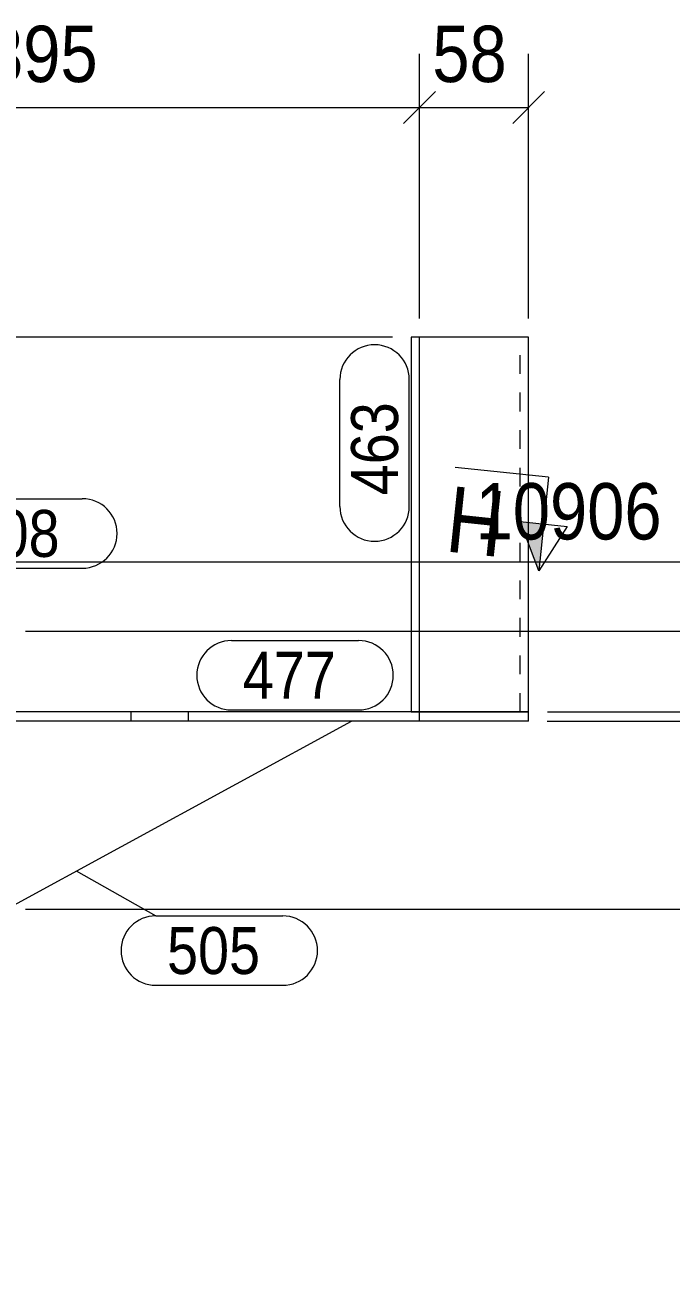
# Model space of a CAD drawing. Header units: millimetres. Extents: x 2 to 825, y 1 to 579.
# Drawn here: x 354.6 to 389, y 452.1 to 518.4 of the extents above; entities that cross this region are included whole.
import ezdxf

# ---------------------------------------------------------------- set-up
doc = ezdxf.new("R2010")
doc.units = ezdxf.units.MM
doc.linetypes.add('XKITLINE00', pattern=[0])
doc.linetypes.add('XKITLINE01', pattern=[4, 1, -1, 1, -1])
for name, color, linetype, lineweight in [('Dimensions', 7, 'Continuous', 0), ('Part', 2, 'Continuous', 0), ('PartMark', 7, 'Continuous', 0), ('Section', 6, 'Continuous', 0)]:
    doc.layers.add(name, color=color, linetype=linetype, lineweight=lineweight)
doc.styles.add('ARIAL', font='ARIAL.TTF')

# ---------------------------------------------------------------- blocks, each defined once
blk = doc.blocks.new('*A29')
at = {"layer": 'Part', "color": 2, "linetype": 'XKITLINE00', "lineweight": 0}
for p, q in [((381.456, 481.822), (353.663, 481.822)), ((360.295, 481.322), (360.295, 481.822)), ((375.656, 481.322), (375.656, 481.822)), ((381.456, 481.322), (381.456, 481.822)), ((381.456, 481.322), (353.663, 481.322))]:
    blk.add_line(p, q, dxfattribs=at)
at = {"layer": 'Part', "color": 7, "linetype": 'XKITLINE01', "lineweight": 0}
for p, q in [((353.663, 481.822), (353.663, 481.322)), ((353.663, 481.322), (353.663, 481.822)), ((363.359, 481.322), (363.359, 481.822))]:
    blk.add_line(p, q, dxfattribs=at)
blk = doc.blocks.new('*A30')
at = {"layer": 'Part', "color": 7, "linetype": 'XKITLINE01', "lineweight": 0}
for p, q in [((372.028, 481.323), (353.663, 481.322)), ((353.663, 481.322), (353.663, 471.322)), ((372.027, 481.322), (372.028, 481.323)), ((372.028, 481.323), (372.027, 481.322))]:
    blk.add_line(p, q, dxfattribs=at)
at = {"layer": 'Part', "color": 2, "linetype": 'XKITLINE00', "lineweight": 0}
blk.add_line((353.663, 471.322), (372.027, 481.322), dxfattribs=at)
blk = doc.blocks.new('*A31')
at = {"layer": 'Part', "color": 2, "linetype": 'XKITLINE00', "lineweight": 0}
for p, q in [((381.461, 501.772), (375.209, 501.772)), ((375.209, 501.772), (375.209, 481.822)), ((375.656, 481.822), (375.656, 501.772)), ((381.461, 481.822), (381.461, 501.772)), ((375.209, 481.822), (381.461, 481.822))]:
    blk.add_line(p, q, dxfattribs=at)
at = {"layer": 'Part', "color": 7, "linetype": 'XKITLINE01', "lineweight": 0}
blk.add_line((381.014, 481.822), (381.014, 501.772), dxfattribs=at)
blk = doc.blocks.new('*A161')
at = {"layer": 'Dimensions', "color": 7, "linetype": 'XKITLINE00', "lineweight": 0}
blk.add_line((374.209, 501.772), (202.894, 501.772), dxfattribs=at)
blk = doc.blocks.new('*A184')
at = {"layer": 'Dimensions', "color": 7, "linetype": 'XKITLINE00', "lineweight": 0}
for p, q in [((439.315, 472.171), (441.012, 470.474)), ((354.663, 471.322), (442.563, 471.322)), ((440.163, 447.185), (440.163, 471.322)), ((439.315, 448.034), (441.012, 446.337)), ((381.03, 447.185), (442.563, 447.185))]:
    blk.add_line(p, q, dxfattribs=at)
at = {"layer": 'Dimensions', "color": 3}
for p in [(440.163, 471.322), (440.163, 447.185)]:
    blk.add_point(p, dxfattribs=at)
at = {"layer": 'Dimensions', "color": 3, "style": 'ARIAL', "width": 0.85}
blk.add_text('10721', height=3, dxfattribs=at).set_placement((423.238, 472.522))
blk.add_text('241', height=3, rotation=90.00021, dxfattribs=at).set_placement((438.813, 455.916))
blk = doc.blocks.new('*A185')
at = {"layer": 'Dimensions', "color": 7, "linetype": 'XKITLINE00', "lineweight": 0}
for p, q in [((439.315, 482.171), (441.012, 480.474)), ((382.456, 481.322), (442.563, 481.322)), ((440.163, 471.322), (440.163, 481.322)), ((439.315, 472.171), (441.012, 470.474)), ((354.663, 471.322), (442.563, 471.322))]:
    blk.add_line(p, q, dxfattribs=at)
at = {"layer": 'Dimensions', "color": 3}
for p in [(440.163, 481.322), (440.163, 471.322)]:
    blk.add_point(p, dxfattribs=at)
at = {"layer": 'Dimensions', "color": 3, "style": 'ARIAL', "width": 0.85}
blk.add_text('10821', height=3, dxfattribs=at).set_placement((423.238, 482.522))
blk.add_text('100', height=3, rotation=90.00021, dxfattribs=at).set_placement((438.813, 472.985))
blk = doc.blocks.new('*A186')
at = {"layer": 'Dimensions', "color": 7, "linetype": 'XKITLINE00', "lineweight": 0}
for p, q in [((439.315, 482.671), (441.012, 480.974)), ((439.315, 482.171), (441.012, 480.474)), ((382.461, 481.822), (443.013, 481.822)), ((440.163, 481.322), (440.163, 481.822)), ((382.456, 481.322), (443.013, 481.322))]:
    blk.add_line(p, q, dxfattribs=at)
at = {"layer": 'Dimensions', "color": 3}
for p in [(440.163, 481.822), (440.163, 481.322)]:
    blk.add_point(p, dxfattribs=at)
at = {"layer": 'Dimensions', "color": 3, "style": 'ARIAL', "width": 0.85}
blk.add_text('10826', height=3, dxfattribs=at).set_placement((410.638, 483.022))
blk.add_text('5', height=3, rotation=90.00021, dxfattribs=at).set_placement((444.513, 480.46))
blk = doc.blocks.new('*A187')
at = {"layer": 'Dimensions', "color": 7, "linetype": 'XKITLINE00', "lineweight": 0}
for p, q in [((319.663, 489.804), (442.563, 489.804)), ((382.461, 481.822), (442.563, 481.822))]:
    blk.add_line(p, q, dxfattribs=at)
blk = doc.blocks.new('*A192')
at = {"layer": 'Dimensions', "color": 7, "linetype": 'XKITLINE00', "lineweight": 0}
for p, q in [((336.163, 488.958), (336.163, 516.864)), ((375.656, 502.772), (375.656, 516.864)), ((337.012, 514.862), (335.315, 513.165)), ((376.505, 514.862), (374.808, 513.165)), ((336.163, 514.014), (375.656, 514.014))]:
    blk.add_line(p, q, dxfattribs=at)
at = {"layer": 'Dimensions', "color": 3}
for p in [(336.163, 514.014), (375.656, 514.014)]:
    blk.add_point(p, dxfattribs=at)
at = {"layer": 'Dimensions', "color": 3, "style": 'ARIAL', "width": 0.85}
blk.add_text('395', height=3, dxfattribs=at).set_placement((352.572, 515.364))
blk = doc.blocks.new('*A193')
at = {"layer": 'Dimensions', "color": 7, "linetype": 'XKITLINE00', "lineweight": 0}
for p, q in [((375.656, 502.772), (375.656, 516.864)), ((381.461, 502.772), (381.461, 516.864)), ((376.505, 514.862), (374.808, 513.165)), ((382.31, 514.862), (380.613, 513.165)), ((375.656, 514.014), (381.461, 514.014))]:
    blk.add_line(p, q, dxfattribs=at)
at = {"layer": 'Dimensions', "color": 3}
for p in [(375.656, 514.014), (381.461, 514.014)]:
    blk.add_point(p, dxfattribs=at)
at = {"layer": 'Dimensions', "color": 3, "style": 'ARIAL', "width": 0.85}
blk.add_text('58', height=3, dxfattribs=at).set_placement((376.334, 515.364))
blk = doc.blocks.new('*A194')
at = {"layer": 'Dimensions', "color": 7, "linetype": 'XKITLINE00', "lineweight": 0}
for p, q in [((407.315, 490.652), (409.012, 488.955)), ((319.663, 489.804), (410.563, 489.804)), ((408.163, 486.112), (408.163, 489.804)), ((407.315, 486.96), (409.012, 485.263)), ((354.663, 486.112), (410.563, 486.112))]:
    blk.add_line(p, q, dxfattribs=at)
at = {"layer": 'Dimensions', "color": 3}
for p in [(408.163, 489.804), (408.163, 486.112)]:
    blk.add_point(p, dxfattribs=at)
at = {"layer": 'Dimensions', "color": 3, "style": 'ARIAL', "width": 0.85}
for s, p in [('10906', (378.638, 491.004)), ('10869', (391.238, 487.312))]:
    blk.add_text(s, height=3, dxfattribs=at).set_placement(p)
blk.add_text('37', height=3, rotation=90.00021, dxfattribs=at).set_placement((406.813, 485.733))
blk = doc.blocks.new('*A197')
at = {"layer": 'Section'}
blk.add_hatch(color=3, dxfattribs=at).paths.add_polyline_path([(382.263, 491.827), (382.001, 489.341), (381.02, 491.958)], flags=17)
at = {"layer": 'Section', "color": 1, "linetype": 'XKITLINE00', "lineweight": 0}
for q in [(377.553, 494.838), (382.001, 489.341)]:
    blk.add_line((382.525, 494.313), q, dxfattribs=at)
at = {"layer": 'Section', "color": 3, "linetype": 'XKITLINE00', "lineweight": 0}
for p, q in [((381.02, 491.958), (383.506, 491.696)), ((382.001, 489.341), (381.02, 491.958)), ((383.506, 491.696), (382.001, 489.341))]:
    blk.add_line(p, q, dxfattribs=at)
at = {"layer": 'Section', "color": 7, "style": 'ARIAL', "width": 0.85}
blk.add_text('H', height=3.5, rotation=-6.02179, dxfattribs=at).set_placement((376.961, 490.375))
blk = doc.blocks.new('*A207')
at = {"layer": 'PartMark', "color": 7, "linetype": 'XKITLINE00', "lineweight": 0}
for p, q in [((350.935, 493.174), (357.698, 493.174)), ((350.935, 489.474), (357.698, 489.474)), ((353.768, 487.106), (350.935, 489.474))]:
    blk.add_line(p, q, dxfattribs=at)
for centre, start, end in [((350.935, 491.324), 90, 270), ((357.698, 491.324), 270, 90)]:
    blk.add_arc(centre, 1.85, start, end, dxfattribs=at)
at = {"layer": 'PartMark', "color": 3, "style": 'ARIAL', "width": 0.85}
blk.add_text('408', height=2.5, dxfattribs=at).set_placement((351.535, 490.074))
blk = doc.blocks.new('*A208')
at = {"layer": 'PartMark', "color": 7, "linetype": 'XKITLINE00', "lineweight": 0}
for p, q in [((371.409, 492.759), (371.409, 499.522)), ((375.109, 492.759), (375.109, 499.522))]:
    blk.add_line(p, q, dxfattribs=at)
for centre, start, end in [((373.259, 499.522), 0, 180), ((373.259, 492.759), 180, 0)]:
    blk.add_arc(centre, 1.85, start, end, dxfattribs=at)
at = {"layer": 'PartMark', "color": 3, "style": 'ARIAL', "width": 0.85}
blk.add_text('463', height=2.5, rotation=90.00021, dxfattribs=at).set_placement((374.509, 493.359))
blk = doc.blocks.new('*A209')
at = {"layer": 'PartMark', "color": 7, "linetype": 'XKITLINE00', "lineweight": 0}
for p, q in [((357.365, 473.352), (361.608, 470.959)), ((361.608, 470.959), (368.371, 470.959)), ((361.608, 467.259), (368.371, 467.259))]:
    blk.add_line(p, q, dxfattribs=at)
for centre, start, end in [((361.608, 469.109), 90, 270), ((368.371, 469.109), 270, 90)]:
    blk.add_arc(centre, 1.85, start, end, dxfattribs=at)
at = {"layer": 'PartMark', "color": 3, "style": 'ARIAL', "width": 0.85}
blk.add_text('505', height=2.5, dxfattribs=at).set_placement((362.208, 467.859))
blk = doc.blocks.new('*A210')
at = {"layer": 'PartMark', "color": 7, "linetype": 'XKITLINE00', "lineweight": 0}
for p, q in [((365.643, 485.622), (372.406, 485.622)), ((365.643, 481.922), (372.406, 481.922))]:
    blk.add_line(p, q, dxfattribs=at)
for centre, start, end in [((365.643, 483.772), 90, 270), ((372.406, 483.772), 270, 90)]:
    blk.add_arc(centre, 1.85, start, end, dxfattribs=at)
at = {"layer": 'PartMark', "color": 3, "style": 'ARIAL', "width": 0.85}
blk.add_text('477', height=2.5, dxfattribs=at).set_placement((366.243, 482.522))
blk = doc.blocks.new('*A229')
at = {"layer": 'Dimensions', "color": 7, "linetype": 'XKITLINE00', "lineweight": 0}
blk.add_line((374.209, 501.772), (211.894, 501.772), dxfattribs=at)

msp = doc.modelspace()

# ---------------------------------------------------------------- block references
at = {"lineweight": 0}
for name in ['*A192', '*A193', '*A197', '*A161', '*A229', '*A208', '*A31', '*A187', '*A194', '*A207', '*A185', '*A210', '*A186', '*A29', '*A30', '*A184', '*A209']:
    msp.add_blockref(name, (0, 0), dxfattribs=at)

doc.saveas('drawing.dxf')
